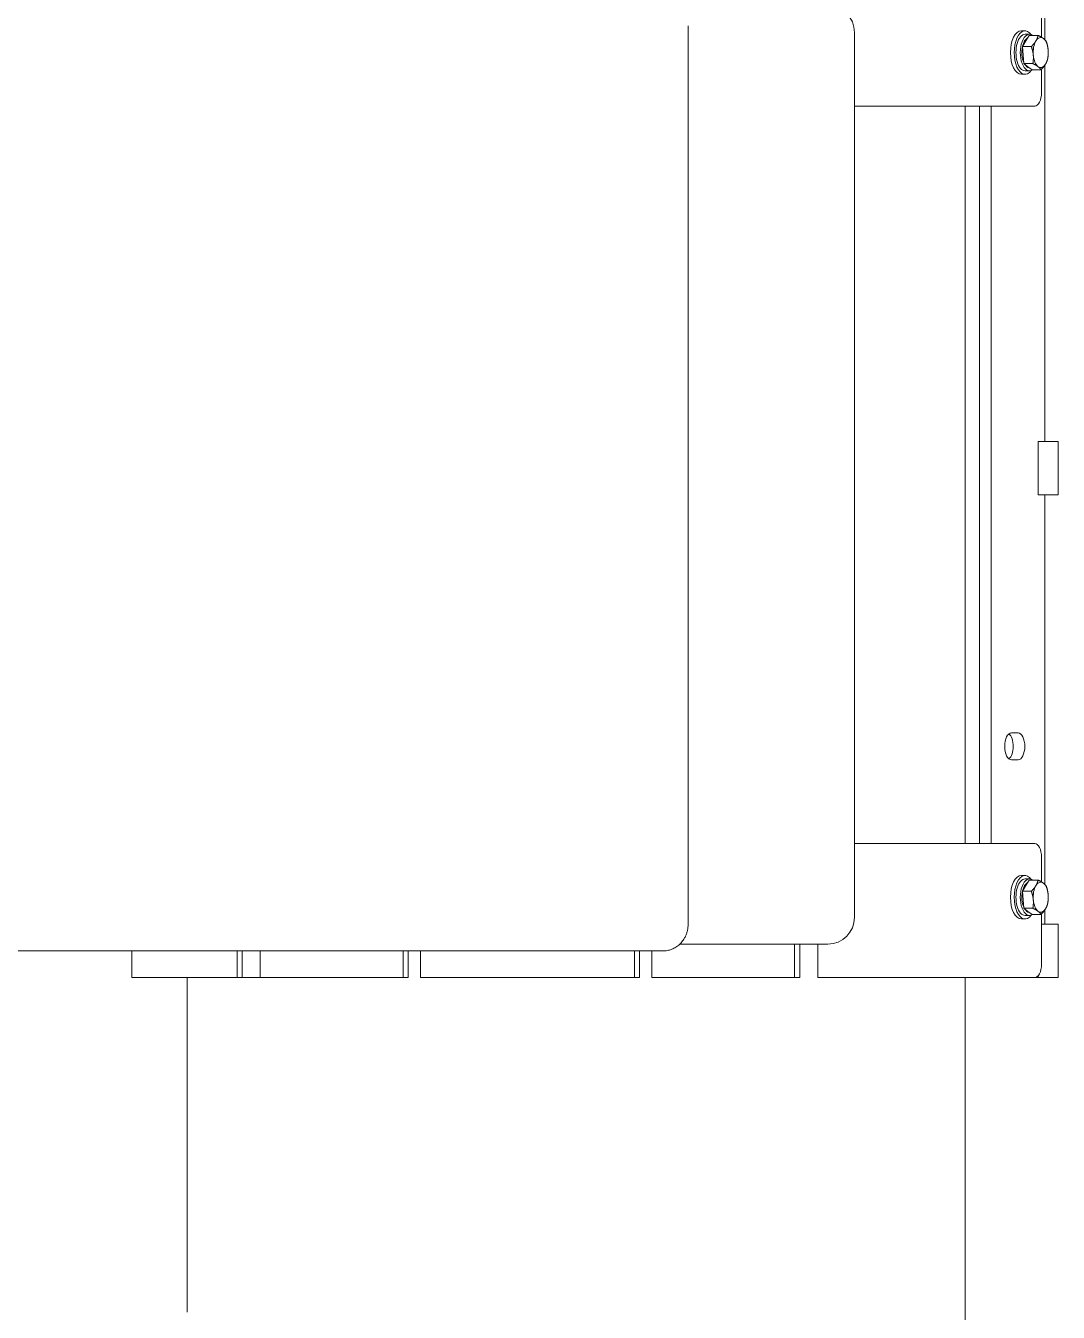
# Model space of a CAD drawing. Header units: inches. Extents: x 12 to 318, y 5 to 204.
# Drawn here: x 225.86 to 245.11, y 51.33 to 75.32 of the extents above; entities that cross this region are included whole.
import ezdxf

# ---------------------------------------------------------------- set-up
doc = ezdxf.new("R2010")
doc.units = ezdxf.units.IN
doc.header["$LTSCALE"] = 9.5
doc.header["$MEASUREMENT"] = 0
doc.layers.add('Symbol (ANSI)', color=7, linetype='Continuous', lineweight=25)
doc.layers.add('Visible', color=7, linetype='Continuous', lineweight=18)
doc.styles.add('Standard D-E', font='arial.ttf')
doc.dimstyles.new('in [mm] D-E NeptuneBenson$7', dxfattribs={"dimscale": 9.5, "dimtxt": 0.15, "dimasz": 0.098425, "dimexe": 0.125, "dimexo": 0.063, "dimgap": 0.031496, "dimtad": 0, "dimtih": 1, "dimtoh": 1, "dimdec": 4, "dimzin": 3, "dimdsep": 46, "dimlunit": 5, "dimtxsty": 'Standard D-E', "dimcen": 0.09, "dimdle": 0.393701, "dimclrd": 256, "dimclre": 256, "dimclrt": 256, "dimadec": 1, "dimazin": 1, "dimtfac": 1, "dimtofl": 0, "dimtmove": 0, "dimatfit": 3, "dimfxl": 1, "dimfrac": 1, "dimtolj": 1, "dimtzin": 4, "dimlwd": -1, "dimlwe": -1, "dimarcsym": 0})

msp = doc.modelspace()

# ---------------------------------------------------------------- linework, layer by layer
at = {"layer": 'Visible'}
for p, q in [((244.792654, 75.102874), (244.792654, 76.066313)), ((244.857142, 75.054446), (244.857142, 75.566313)), ((238.208131, 58.566313), (238.208131, 75.316313)), ((241.308612, 58.691313), (241.308612, 75.191313)), ((244.417654, 75.222313), (244.486936, 75.222313)), ((244.568342, 75.156313), (244.486936, 75.156313)), ((244.500364, 75.032705), (244.562831, 75.136203)), ((244.562831, 75.136203), (244.729889, 75.136203)), ((244.437897, 74.929206), (244.500364, 75.032705)), ((244.437897, 74.929206), (244.604955, 74.929206)), ((244.45148, 74.769261), (244.437897, 74.929206)), ((244.465063, 74.609316), (244.45148, 74.769261)), ((244.465063, 74.609316), (244.632121, 74.609316)), ((244.541112, 74.55287), (244.465063, 74.609316)), ((244.417654, 74.410313), (244.486936, 74.410313)), ((244.568342, 74.476313), (244.486936, 74.476313)), ((244.617162, 74.496423), (244.541112, 74.55287)), ((244.617162, 74.496423), (244.78422, 74.496423)), ((244.792654, 74.066313), (244.792654, 74.505003)), ((244.857142, 67.566313), (244.857142, 74.582349)), ((241.308612, 73.816313), (242.36909, 73.816313)), ((242.966726, 73.816313), (242.36909, 73.816313)), ((242.966726, 73.816313), (244.667654, 73.816313)), ((243.369595, 60.066313), (243.369595, 73.816313)), ((243.369598, 73.816313), (243.369598, 60.066313)), ((243.640636, 60.066313), (243.640636, 73.816313)), ((243.857142, 73.816313), (243.857142, 60.066313)), ((244.732142, 67.566313), (245.105593, 67.566313)), ((244.732142, 67.566313), (244.732142, 66.566313)), ((245.105593, 67.566313), (245.105593, 66.566313)), ((244.732142, 66.566313), (245.105593, 66.566313)), ((244.857142, 59.304446), (244.857142, 66.566313)), ((244.232142, 62.128813), (244.357142, 62.128813)), ((244.357142, 61.628813), (244.232142, 61.628813)), ((242.36909, 60.066313), (241.308612, 60.066313)), ((242.36909, 60.066313), (242.966726, 60.066313)), ((244.667654, 60.066313), (242.966726, 60.066313)), ((244.792654, 59.352874), (244.792654, 59.816313)), ((244.417654, 59.472313), (244.486936, 59.472313)), ((244.437897, 59.179206), (244.500364, 59.282705)), ((244.568342, 59.406313), (244.486936, 59.406313)), ((244.500364, 59.282705), (244.562831, 59.386203)), ((244.562831, 59.386203), (244.729889, 59.386203)), ((244.437897, 59.179206), (244.604955, 59.179206)), ((244.45148, 59.019261), (244.437897, 59.179206)), ((244.465063, 58.859316), (244.45148, 59.019261)), ((244.465063, 58.859316), (244.632121, 58.859316)), ((244.541112, 58.80287), (244.465063, 58.859316)), ((244.617162, 58.746423), (244.541112, 58.80287)), ((244.857142, 58.566313), (244.857142, 58.832349)), ((244.417654, 58.660313), (244.486936, 58.660313)), ((244.568342, 58.726313), (244.486936, 58.726313)), ((244.617162, 58.746423), (244.78422, 58.746423)), ((244.792654, 57.816313), (244.792654, 58.755003)), ((244.792654, 58.566313), (245.105593, 58.566313)), ((245.105593, 58.566313), (245.105593, 57.566313)), ((225.059256, 58.066313), (237.616625, 58.066313)), ((227.837789, 58.066313), (227.837789, 57.566313)), ((229.800156, 57.566313), (229.800156, 58.066313)), ((229.893906, 58.066313), (229.893906, 57.566313)), ((230.233169, 58.066313), (230.233169, 57.566313)), ((232.894032, 57.566313), (232.894032, 58.066313)), ((232.987782, 58.066313), (232.987782, 57.566313)), ((233.218791, 58.066313), (233.218791, 57.566313)), ((237.206838, 57.566313), (237.206838, 58.066313)), ((237.300588, 58.066313), (237.300588, 57.566313)), ((237.531598, 58.066313), (237.531598, 57.566313)), ((237.616625, 58.066313), (237.749563, 58.066313)), ((238.050814, 58.191313), (240.808612, 58.191313)), ((240.192461, 57.566313), (240.192461, 58.191313)), ((240.286211, 58.191313), (240.286211, 57.566313)), ((240.625474, 58.191313), (240.625474, 57.566313)), ((244.732142, 57.602152), (244.732142, 57.566313)), ((228.056539, 57.566313), (227.837789, 57.566313)), ((228.056539, 57.566313), (229.800156, 57.566313)), ((228.869597, 51.32723), (228.869597, 57.566313)), ((229.893906, 57.566313), (229.800156, 57.566313)), ((229.893906, 57.566313), (230.233169, 57.566313)), ((230.233169, 57.566313), (232.894032, 57.566313)), ((232.987782, 57.566313), (232.894032, 57.566313)), ((233.218791, 57.566313), (237.206838, 57.566313)), ((237.300588, 57.566313), (237.206838, 57.566313)), ((237.531598, 57.566313), (240.192461, 57.566313)), ((240.286211, 57.566313), (240.192461, 57.566313)), ((240.625474, 57.566313), (242.36909, 57.566313)), ((242.966726, 57.566313), (242.36909, 57.566313)), ((242.966726, 57.566313), (244.667654, 57.566313)), ((243.369595, 33.206313), (243.369595, 57.566313)), ((243.369598, 57.566313), (243.369598, 33.206313)), ((244.667654, 57.566313), (244.732142, 57.566313)), ((244.732142, 57.566313), (245.105593, 57.566313))]:
    msp.add_line(p, q, dxfattribs=at)
for centre, start, end in [((240.808612, 75.191313), 0, 90), ((240.808612, 58.691313), 270, 0)]:
    msp.add_arc(centre, 0.5, start, end, dxfattribs=at)
for centre, major_axis, start_param, end_param in [((244.417654, 74.816313), (0, -0.406), 3.141592654, 6.283185307), ((244.486936, 74.816313), (0, -0.406), 2.53151287, 6.893265091), ((244.486936, 74.816313), (0, 0.34), 0, 3.141592654), ((244.568342, 74.816313), (0, -0.34), 2.795933831, 6.62884413), ((244.568342, 74.816313), (0, 0.281), 0.244673773, 1.138997125), ((244.77879, 74.816313), (0, 0.281), 5.927823205, 6.975020756), ((244.568342, 74.816313), (0, 0.281), 1.180539986, 2.297526014), ((244.77879, 74.816313), (0, -0.281), 3.833428102, 4.880625654), ((244.77879, 74.816313), (0, 0.281), 4.880625654, 5.927823205), ((244.77879, 74.816313), (0, 0.281), 3.833428102, 4.880625654), ((244.77879, 74.816313), (0, -0.281), 4.880625654, 5.927823205), ((244.568342, 74.816313), (0, -0.281), 5.598856256, 6.256790153), ((244.77879, 74.816313), (0, -0.281), 5.927823205, 6.975020756), ((244.667654, 74.066313), (0, -0.25), 0, 1.570796327), ((244.232142, 61.878813), (0, -0.25), 3.141592654, 6.283185307), ((244.140636, 61.878813), (0, -0.25), 0.374734433, 2.766858221), ((244.357142, 61.878813), (0, 0.25), 3.141592654, 6.283185307), ((244.667654, 59.816313), (0, 0.25), 4.71238898, 6.283185307), ((244.486936, 59.066313), (0, -0.406), 2.53151287, 6.893265091), ((244.417654, 59.066313), (0, -0.406), 3.141592654, 6.283185307), ((244.486936, 59.066313), (0, 0.34), 0, 3.141592654), ((244.568342, 59.066313), (0, -0.34), 2.795933831, 6.62884413), ((244.568342, 59.066313), (0, 0.281), 0.244673773, 1.138997125), ((244.77879, 59.066313), (0, -0.281), 3.833428102, 4.880625654), ((244.77879, 59.066313), (0, 0.281), 5.927823205, 6.975020756), ((244.77879, 59.066313), (0, 0.281), 4.880625654, 5.927823205), ((244.568342, 59.066313), (0, 0.281), 1.180539986, 2.297526014), ((244.77879, 59.066313), (0, -0.281), 4.880625654, 5.927823205), ((244.77879, 59.066313), (0, 0.281), 3.833428102, 4.880625654), ((244.568342, 59.066313), (0, -0.281), 5.598856256, 6.256790153), ((244.77879, 59.066313), (0, -0.281), 5.927823205, 6.975020756), ((244.667654, 57.816313), (0, -0.25), 0, 1.570796327)]:
    msp.add_ellipse(centre, major_axis=major_axis, ratio=0.5, start_param=start_param, end_param=end_param, dxfattribs=at)
for points in [[(244.689158, 75.032705), (244.718149, 75.080738), (244.729889, 75.136203)], [(244.729889, 75.136203), (244.792379, 75.105953), (244.827674, 75.079756)], [(244.604955, 74.929206), (244.660167, 74.984671), (244.689158, 75.032705)], [(244.640274, 74.769261), (244.63397, 74.843492), (244.604955, 74.929206)], [(244.827674, 75.079756), (244.862969, 75.05356), (244.881988, 75.02331)], [(244.881988, 75.02331), (244.911003, 74.937596), (244.917306, 74.863365)], [(244.917306, 74.863365), (244.92361, 74.789134), (244.909154, 74.70342)], [(244.632121, 74.609316), (244.646577, 74.695031), (244.640274, 74.769261)], [(244.729906, 74.55287), (244.694611, 74.579067), (244.632121, 74.609316)], [(244.909154, 74.70342), (244.897413, 74.647956), (244.868422, 74.599922)], [(244.78422, 74.496423), (244.765201, 74.526673), (244.729906, 74.55287)], [(244.868422, 74.599922), (244.839431, 74.551888), (244.78422, 74.496423)], [(244.604955, 59.179206), (244.660167, 59.234671), (244.689158, 59.282705)], [(244.689158, 59.282705), (244.718149, 59.330738), (244.729889, 59.386203)], [(244.729889, 59.386203), (244.792379, 59.355953), (244.827674, 59.329756)], [(244.827674, 59.329756), (244.862969, 59.30356), (244.881988, 59.27331)], [(244.881988, 59.27331), (244.911003, 59.187596), (244.917306, 59.113365)], [(244.640274, 59.019261), (244.63397, 59.093492), (244.604955, 59.179206)], [(244.632121, 58.859316), (244.646577, 58.945031), (244.640274, 59.019261)], [(244.917306, 59.113365), (244.92361, 59.039134), (244.909154, 58.95342)], [(244.729906, 58.80287), (244.694611, 58.829067), (244.632121, 58.859316)], [(244.78422, 58.746423), (244.765201, 58.776673), (244.729906, 58.80287)], [(244.868422, 58.849922), (244.839431, 58.801888), (244.78422, 58.746423)], [(244.909154, 58.95342), (244.897413, 58.897956), (244.868422, 58.849922)]]:
    msp.add_rational_spline(points, [1, 1.0379548493, 1], degree=2, dxfattribs=at)
for points, knots in [([(238.116476, 58.268184), (238.128668, 58.28582), (238.139662, 58.304161), (238.159216, 58.34192), (238.167777, 58.361338), (238.182453, 58.400954), (238.188568, 58.421152), (238.198351, 58.462052), (238.202019, 58.482755), (238.206909, 58.52441), (238.208131, 58.545362), (238.208131, 58.566313)], [5.6095106865, 5.6095106865, 5.6095106865, 5.6095106865, 5.7442456106, 5.7442456106, 5.8789805348, 5.8789805348, 6.0137154589, 6.0137154589, 6.148450383, 6.148450383, 6.2831853072, 6.2831853072, 6.2831853072, 6.2831853072]), ([(237.749563, 58.066313), (237.780062, 58.066313), (237.810038, 58.06984), (237.867831, 58.082834), (237.895662, 58.092297), (237.948536, 58.116187), (237.973582, 58.130615), (238.020422, 58.163622), (238.04222, 58.182206), (238.08217, 58.222803), (238.100322, 58.244818), (238.116476, 58.268184)], [-0.572091427, -0.572091427, -0.572091427, -0.572091427, -0.4576731416, -0.4576731416, -0.3432548562, -0.3432548562, -0.2288365708, -0.2288365708, -0.1144182854, -0.1144182854, 0, 0, 0, 0])]:
    msp.add_open_spline(points, degree=3, knots=knots, dxfattribs=at)

# ---------------------------------------------------------------- leaders
at = {"layer": 'Symbol (ANSI)', "annotation_type": 0, "has_hookline": 1, "hookline_direction": 1, "text_width": 24.433988}
msp.add_leader([(228.619597, 46.637068), (220.68543, 57.709458), (219.750391, 57.709458)], dimstyle='in [mm] D-E NeptuneBenson$7', override={"dimtad": 0}, dxfattribs=at)

doc.saveas('drawing.dxf')
